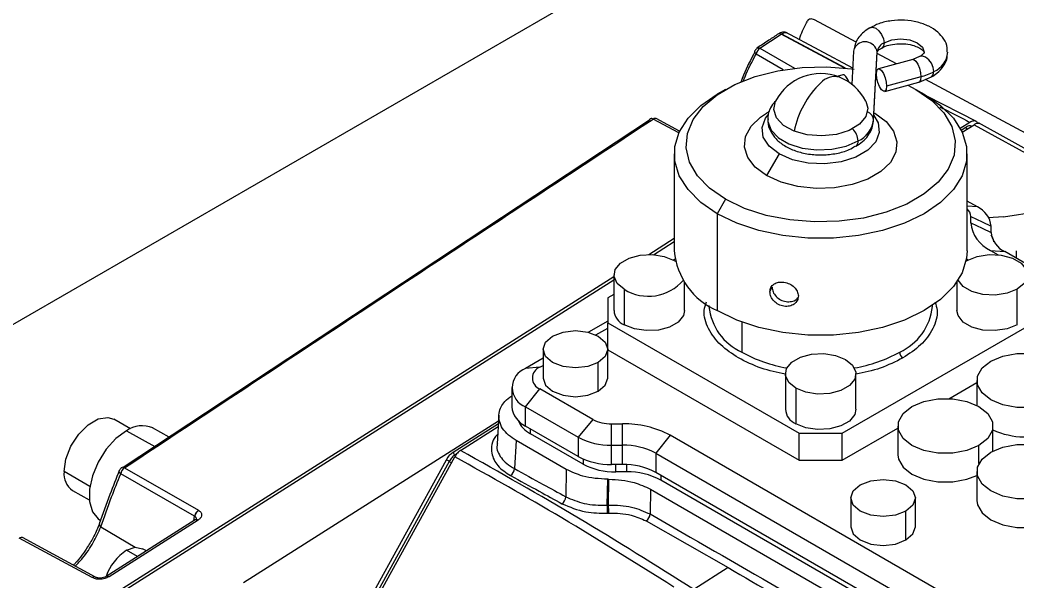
# Model space of a CAD drawing. Header units: millimetres. Extents: x -356 to 237, y 0 to 365.
# Drawn here: x -187.076 to -183.737, y 282.864 to 284.744 of the extents above; entities that cross this region are included whole.
import ezdxf

# ---------------------------------------------------------------- set-up
doc = ezdxf.new("R2010")
doc.units = ezdxf.units.MM

msp = doc.modelspace()

# ---------------------------------------------------------------- linework, layer by layer
at = {"color": 7, "linetype": 'Continuous', "lineweight": 25}
for p, q in [((-182.0838, 286.6196), (-212.503, 269.0589)), ((-184.2763, 284.6692), (-184.4156, 284.7439)), ((-184.5978, 284.6491), (-184.5268, 284.6963)), ((-184.5255, 284.6972), (-184.5268, 284.6963)), ((-184.3165, 284.5835), (-184.5268, 284.6963)), ((-184.5255, 284.6972), (-184.3129, 284.5831)), ((-184.2872, 284.5818), (-184.5127, 284.7029)), ((-184.5978, 284.6491), (-184.4818, 284.5825)), ((-184.2824, 284.6477), (-184.2842, 284.6396)), ((-184.5203, 284.5771), (-184.6107, 284.629)), ((-184.2842, 284.6396), (-184.29, 284.528)), ((-184.2175, 284.4077), (-184.2055, 284.6368)), ((-184.2175, 284.4063), (-184.2055, 284.6354)), ((-184.1412, 284.5968), (-184.2057, 284.6314)), ((-184.2055, 284.6354), (-184.2055, 284.6368)), ((-184.0864, 284.6118), (-184.2012, 284.5803)), ((-184.0632, 284.6212), (-184.0865, 284.6118)), ((-184.3204, 284.5601), (-184.3394, 284.5549)), ((-184.0591, 284.5534), (-184.1738, 284.5218)), ((-184.0653, 284.536), (-184.0236, 284.5531)), ((-183.0001, 283.9848), (-184.0441, 284.5447)), ((-184.7134, 284.5112), (-184.7412, 284.4951)), ((-184.1803, 284.5044), (-184.0655, 284.5359)), ((-184.103, 284.5256), (-184.0758, 284.5112)), ((-184.0758, 284.5112), (-184.048, 284.4951)), ((-183.8731, 284.4033), (-184.0397, 284.4884)), ((-184.9683, 284.4086), (-186.7301, 283.2452)), ((-184.8694, 284.3652), (-184.9556, 284.4119)), ((-184.8668, 284.3709), (-184.9453, 284.4134)), ((-184.5663, 284.437), (-184.5756, 284.4316)), ((-184.2161, 284.4331), (-184.2136, 284.4316)), ((-184.2179, 284.4028), (-184.2175, 284.4077)), ((-183.8948, 284.4009), (-183.9272, 284.3804)), ((-183.9242, 284.3747), (-183.9082, 284.3848)), ((-183.9208, 284.3676), (-183.8809, 284.3929)), ((-183.8809, 284.3929), (-183.372, 284.1136)), ((-183.2759, 284.07), (-183.8661, 284.399)), ((-184.277, 284.3207), (-184.278, 284.3201)), ((-184.8847, 284.295), (-184.8847, 283.9703)), ((-184.5338, 284.295), (-184.5755, 284.2227)), ((-183.9044, 283.9703), (-183.9044, 284.295)), ((-184.7133, 284.1432), (-184.7412, 284.0949)), ((-183.87, 284.1174), (-183.9044, 284.1373)), ((-183.87, 284.1174), (-183.9044, 284.1205)), ((-184.7412, 284.0949), (-184.7412, 283.7703)), ((-183.8921, 284.0642), (-183.8921, 284.0853)), ((-183.7821, 284.0849), (-183.8334, 284.0815)), ((-183.7821, 284.0849), (-183.667, 284.1028)), ((-183.8239, 284.032), (-183.8239, 284.0532)), ((-184.9705, 283.9581), (-184.8847, 284.0125)), ((-184.9539, 283.9576), (-184.8847, 284.0015)), ((-184.8824, 283.9426), (-184.8876, 283.9396)), ((-183.9015, 283.9396), (-183.9068, 283.9426)), ((-183.826, 283.9721), (-183.8001, 283.9571)), ((-183.826, 283.9721), (-183.7778, 283.9678)), ((-183.3384, 283.7142), (-183.7778, 283.9678)), ((-183.74, 283.9703), (-183.74, 283.9459)), ((-184.8851, 283.9382), (-184.8811, 283.9357)), ((-183.9081, 283.9357), (-183.9041, 283.9382)), ((-188.6248, 281.6404), (-185.0867, 283.8844)), ((-185.0867, 283.89), (-185.0867, 283.771)), ((-188.6124, 281.6373), (-185.0867, 283.8734)), ((-185.0521, 283.8418), (-185.0521, 283.7228)), ((-184.8505, 283.771), (-184.8505, 283.8664)), ((-184.5646, 283.8335), (-184.5575, 283.8493)), ((-183.9386, 283.8664), (-183.9386, 283.771)), ((-183.737, 283.7228), (-183.737, 283.8418)), ((-185.0867, 283.8247), (-185.1076, 283.8126)), ((-185.1076, 283.8126), (-185.1076, 283.7295)), ((-184.7686, 283.7874), (-184.7686, 283.7839)), ((-184.0206, 283.7839), (-184.0206, 283.7874)), ((-185.1076, 283.7354), (-185.1723, 283.6981)), ((-185.1471, 283.6891), (-185.1076, 283.7119)), ((-185.1076, 283.7295), (-184.4666, 283.3594)), ((-185.1076, 283.6434), (-185.1076, 283.7295)), ((-184.659, 283.7321), (-184.659, 283.6312)), ((-184.3226, 283.3594), (-183.6815, 283.7295)), ((-185.3241, 283.6408), (-185.3241, 283.5444)), ((-185.1076, 283.5444), (-185.1076, 283.6408)), ((-185.3241, 283.6105), (-185.3829, 283.5765)), ((-185.1076, 283.6394), (-184.4666, 283.2694)), ((-185.3346, 283.5809), (-185.3829, 283.5765)), ((-185.3346, 283.5809), (-185.3241, 283.5869)), ((-185.1393, 283.5002), (-185.1393, 283.5967)), ((-184.5127, 283.5586), (-184.5127, 283.4396)), ((-184.2765, 283.4396), (-184.2765, 283.5586)), ((-185.429, 283.5123), (-185.429, 283.448)), ((-185.3829, 283.448), (-185.3346, 283.508)), ((-185.1581, 283.406), (-185.3346, 283.508)), ((-184.4781, 283.5104), (-184.4781, 283.3914)), ((-183.9658, 283.4753), (-183.8716, 283.5297)), ((-183.8716, 283.5364), (-183.8716, 283.4525)), ((-185.3829, 283.448), (-185.2063, 283.346)), ((-185.3829, 283.3837), (-185.3829, 283.448)), ((-186.7062, 283.3745), (-186.7616, 283.4065)), ((-185.4722, 283.4198), (-185.478, 283.3237)), ((-185.1581, 283.406), (-185.2063, 283.346)), ((-186.5761, 283.3468), (-186.6315, 283.3772)), ((-185.4734, 283.3997), (-186.3271, 282.8583)), ((-185.6252, 283.2958), (-185.4739, 283.3918)), ((-185.6008, 283.302), (-185.4745, 283.3822)), ((-185.2063, 283.2817), (-185.3829, 283.3837)), ((-185.3662, 283.358), (-185.3662, 283.374)), ((-185.0949, 283.3909), (-185.0583, 283.3909)), ((-185.0949, 283.3194), (-185.0949, 283.3909)), ((-185.0583, 283.3194), (-185.0583, 283.3909)), ((-184.3226, 283.2694), (-184.1361, 283.377)), ((-184.1361, 283.3837), (-184.1361, 283.2873)), ((-183.8179, 283.2999), (-183.8179, 283.3837)), ((-186.7191, 283.3678), (-186.6243, 283.315)), ((-185.1896, 283.256), (-185.3662, 283.358)), ((-185.2063, 283.346), (-185.2063, 283.2817)), ((-184.8988, 283.3528), (-184.947, 283.2928)), ((-183.3581, 282.4633), (-184.8988, 283.3528)), ((-184.4666, 283.3594), (-184.3226, 283.3594)), ((-184.4666, 283.2694), (-184.4666, 283.3594)), ((-184.3226, 283.2694), (-184.3226, 283.3594)), ((-185.4147, 283.3355), (-185.4204, 283.2409)), ((-185.2467, 283.2386), (-185.4147, 283.3355)), ((-185.0949, 283.3194), (-185.0583, 283.3194)), ((-185.0949, 283.2551), (-185.0949, 283.3194)), ((-185.0583, 283.2551), (-185.0583, 283.3194)), ((-183.8645, 283.2583), (-183.8645, 283.3188)), ((-186.6391, 281.4302), (-185.6198, 283.2809)), ((-185.6129, 283.2907), (-185.6196, 283.2865)), ((-185.1896, 283.2734), (-185.1896, 283.256)), ((-184.947, 283.2928), (-183.4063, 282.4034)), ((-184.947, 283.2928), (-184.947, 283.2285)), ((-186.7257, 283.2437), (-186.4783, 283.1016)), ((-186.657, 281.4385), (-185.648, 283.2705)), ((-185.6386, 283.2653), (-186.6475, 281.4335)), ((-185.6386, 283.2653), (-185.6309, 283.2607)), ((-185.0583, 283.2551), (-185.0949, 283.2551)), ((-185.081, 283.2301), (-185.081, 283.2551)), ((-185.0444, 283.2548), (-185.0444, 283.2301)), ((-184.4666, 283.2694), (-184.3226, 283.2694)), ((-186.842, 283.1813), (-186.9279, 283.2309)), ((-186.4912, 283.0815), (-186.7386, 283.2236)), ((-185.2467, 283.2386), (-185.2483, 283.1467)), ((-185.0444, 283.2301), (-185.081, 283.2301)), ((-183.4063, 282.3391), (-184.947, 283.2285)), ((-184.9303, 283.2188), (-184.9303, 283.2028)), ((-183.8716, 283.231), (-183.8716, 283.1346)), ((-185.1091, 283.1185), (-185.1076, 283.2053)), ((-185.1076, 283.2053), (-185.1036, 283.2053)), ((-185.1051, 283.1187), (-185.1036, 283.2053)), ((-183.3896, 282.3133), (-184.9303, 283.2028)), ((-186.8994, 283.1678), (-186.844, 283.1359)), ((-184.9645, 283.172), (-184.9659, 283.089)), ((-184.9645, 283.172), (-183.4341, 282.2886)), ((-184.2941, 283.1426), (-184.2941, 283.0462)), ((-184.0775, 283.0462), (-184.0775, 283.1426)), ((-185.1091, 283.1185), (-185.1051, 283.1187)), ((-186.4938, 283.0661), (-186.4912, 283.0815)), ((-186.4783, 283.1016), (-186.4769, 283.1008)), ((-184.1092, 283.002), (-184.1092, 283.0985)), ((-186.809, 283.0698), (-186.8057, 283.0678)), ((-186.8052, 283.0456), (-186.6904, 282.9775)), ((-186.4892, 283.069), (-186.7872, 282.8797)), ((-186.4796, 283.0681), (-186.7776, 282.8789)), ((-186.4861, 283.071), (-186.4892, 283.069)), ((-184.979, 283.0658), (-184.7044, 282.9094)), ((-186.8336, 282.8759), (-187.078, 283.0085)), ((-186.8233, 282.8774), (-187.0677, 283.01)), ((-186.6523, 282.9654), (-186.665, 282.9728)), ((-186.6825, 282.9462), (-186.7191, 282.9674)), ((-184.7044, 282.9094), (-184.8196, 282.8364))]:
    msp.add_line(p, q, dxfattribs=at)
at = {"color": 7, "linetype": 'Continuous', "lineweight": 25, "flags": 128}
for points in [[(-184.2302, 284.7176), (-184.23, 284.7178), (-184.2296, 284.718)], [(-184.2296, 284.718), (-184.221, 284.7195), (-184.2103, 284.7158), (-184.1996, 284.7072), (-184.1906, 284.695), (-184.1846, 284.6811), (-184.1825, 284.6676)], [(-184.1825, 284.6676), (-184.1569, 284.6774), (-184.1268, 284.6809), (-184.0966, 284.6774), (-184.0711, 284.6676), (-184.054, 284.6528), (-184.048, 284.6354), (-184.048, 284.6351)], [(-184.1825, 284.6676), (-184.1846, 284.6565), (-184.1901, 284.6499)], [(-184.0864, 284.6118), (-184.0825, 284.6114), (-184.076, 284.606), (-184.0695, 284.5957), (-184.064, 284.5821), (-184.0603, 284.5672), (-184.0591, 284.5534)], [(-184.0154, 284.5712), (-184.0175, 284.5847), (-184.0236, 284.5986), (-184.0326, 284.6108), (-184.0433, 284.6194), (-184.0539, 284.6231), (-184.0629, 284.6213), (-184.0632, 284.6212)], [(-184.7133, 284.1432), (-184.7665, 284.1801), (-184.807, 284.2221), (-184.8334, 284.2676), (-184.8449, 284.3152), (-184.841, 284.3631), (-184.822, 284.4099), (-184.7884, 284.4538), (-184.7414, 284.4934), (-184.6826, 284.5274), (-184.6139, 284.5545), (-184.5378, 284.5739), (-184.4569, 284.5849), (-184.3738, 284.5871), (-184.2914, 284.5805), (-184.2823, 284.5792)], [(-184.2077, 284.5628), (-184.2064, 284.5736), (-184.2027, 284.5796), (-184.1972, 284.5799), (-184.1907, 284.5745), (-184.1843, 284.5642), (-184.1788, 284.5505), (-184.1751, 284.5357), (-184.1738, 284.5218)], [(-184.2996, 284.535), (-184.3035, 284.544), (-184.31, 284.5543), (-184.3164, 284.5597), (-184.3204, 284.5601)], [(-184.1738, 284.5218), (-184.1751, 284.5111), (-184.1788, 284.5051), (-184.1843, 284.5048), (-184.1907, 284.5102), (-184.1972, 284.5205), (-184.2027, 284.5341), (-184.2064, 284.549), (-184.2077, 284.5628)], [(-184.0591, 284.5534), (-184.0603, 284.5426), (-184.064, 284.5366), (-184.0655, 284.5359)], [(-184.0236, 284.5531), (-184.0175, 284.5601), (-184.0154, 284.5712)], [(-184.0758, 284.5112), (-184.0227, 284.4742), (-183.9822, 284.4323), (-183.9558, 284.3868), (-183.9443, 284.3392), (-183.9481, 284.2912), (-183.9672, 284.2445), (-184.0008, 284.2005), (-184.0478, 284.1609), (-184.1066, 284.127), (-184.1752, 284.0998), (-184.2513, 284.0804), (-184.3323, 284.0694), (-184.4154, 284.0672), (-184.4978, 284.0738), (-184.5767, 284.0891), (-184.6493, 284.1125), (-184.7133, 284.1432)], [(-184.7412, 284.0949), (-184.7961, 284.1327), (-184.8388, 284.1754), (-184.868, 284.2218), (-184.8829, 284.2704), (-184.8829, 284.3197), (-184.868, 284.3683), (-184.8388, 284.4146), (-184.7961, 284.4573), (-184.7412, 284.4951)], [(-184.048, 284.4951), (-183.9931, 284.4573), (-183.9503, 284.4146), (-183.9211, 284.3683), (-183.9063, 284.3197), (-183.9063, 284.2704), (-183.9211, 284.2218), (-183.9503, 284.1754), (-183.9931, 284.1327), (-184.048, 284.0949), (-184.1134, 284.0632), (-184.1874, 284.0386), (-184.2677, 284.0217), (-184.3519, 284.0131), (-184.4373, 284.0131), (-184.5214, 284.0217), (-184.6017, 284.0386), (-184.6757, 284.0632), (-184.7412, 284.0949)], [(-184.4838, 284.3712), (-184.5196, 284.3908), (-184.543, 284.4158), (-184.552, 284.4438), (-184.5455, 284.472), (-184.5455, 284.472)], [(-184.2436, 284.472), (-184.2371, 284.4484), (-184.2436, 284.4202), (-184.2648, 284.3946), (-184.2988, 284.374), (-184.3421, 284.3604), (-184.3905, 284.3552), (-184.4394, 284.359), (-184.4838, 284.3712)], [(-184.5755, 284.2227), (-184.6136, 284.2507), (-184.6389, 284.2832), (-184.65, 284.3182), (-184.6463, 284.3538), (-184.6279, 284.3878), (-184.596, 284.4183), (-184.5756, 284.4316)], [(-184.5338, 284.295), (-184.5673, 284.3209), (-184.5869, 284.3512), (-184.5909, 284.3835), (-184.579, 284.4151), (-184.5708, 284.426)], [(-184.2136, 284.4316), (-184.1756, 284.4036), (-184.1503, 284.3711), (-184.1391, 284.3361), (-184.1429, 284.3005), (-184.1612, 284.2665), (-184.1931, 284.2361), (-184.2368, 284.2109), (-184.2895, 284.1925), (-184.3484, 284.1819), (-184.41, 284.1797), (-184.4707, 284.1861), (-184.527, 284.2007), (-184.5755, 284.2227)], [(-184.5717, 284.4114), (-184.5713, 284.4035), (-184.5606, 284.375), (-184.5364, 284.3495), (-184.5007, 284.3289), (-184.4565, 284.3149), (-184.4072, 284.3087), (-184.3569, 284.3108), (-184.3097, 284.321), (-184.2693, 284.3384)], [(-184.2166, 284.424), (-184.2022, 284.3995), (-184.1982, 284.3673), (-184.2101, 284.3357), (-184.237, 284.3073), (-184.2766, 284.2844), (-184.3258, 284.2689), (-184.3805, 284.262), (-184.4364, 284.2643), (-184.4889, 284.2757), (-184.5338, 284.295)], [(-183.8921, 284.0853), (-183.8539, 284.0673), (-183.8239, 284.0532)], [(-183.8921, 284.0642), (-183.8539, 284.0462), (-183.8239, 284.032)], [(-185.0521, 283.8418), (-185.0757, 283.8612), (-185.0863, 283.884), (-185.0827, 283.9076), (-185.0654, 283.9291), (-185.0364, 283.9458), (-184.9992, 283.9558), (-184.9583, 283.9579), (-184.9187, 283.9518), (-184.8851, 283.9382)], [(-183.9044, 283.9703), (-183.9063, 283.9457), (-183.9211, 283.8971), (-183.9503, 283.8508), (-183.9931, 283.808), (-184.048, 283.7703), (-184.1134, 283.7385), (-184.1874, 283.7139), (-184.2677, 283.697), (-184.3519, 283.6884), (-184.4373, 283.6884), (-184.5214, 283.697), (-184.6017, 283.7139), (-184.6757, 283.7385), (-184.7412, 283.7703)], [(-183.9041, 283.9382), (-183.8705, 283.9518), (-183.8308, 283.9579), (-183.79, 283.9558), (-183.7528, 283.9458), (-183.7238, 283.9291), (-183.7065, 283.9076), (-183.7029, 283.884), (-183.7135, 283.8612), (-183.737, 283.8418)], [(-183.737, 283.8418), (-183.7706, 283.8282), (-183.8102, 283.822), (-183.8511, 283.8241), (-183.8883, 283.8341), (-183.9173, 283.8509), (-183.9346, 283.8723), (-183.9347, 283.8724)], [(-184.8505, 283.771), (-184.8545, 283.7534), (-184.8719, 283.7319), (-184.9009, 283.7152), (-184.938, 283.7052), (-184.9789, 283.7031), (-185.0185, 283.7092), (-185.0521, 283.7228)], [(-183.737, 283.7228), (-183.7706, 283.7092), (-183.8102, 283.7031), (-183.8511, 283.7052), (-183.8883, 283.7152), (-183.9173, 283.7319), (-183.9346, 283.7534), (-183.9386, 283.771)], [(-185.1393, 283.5967), (-185.1744, 283.5831), (-185.2158, 283.5783), (-185.2573, 283.5831), (-185.2924, 283.5967), (-185.3158, 283.6169), (-185.3241, 283.6408), (-185.3158, 283.6648), (-185.2924, 283.685)], [(-185.2924, 283.685), (-185.2573, 283.6986), (-185.2158, 283.7034), (-185.1744, 283.6986), (-185.1393, 283.685), (-185.1158, 283.6648), (-185.1076, 283.6408), (-185.1158, 283.6169), (-185.1393, 283.5967)], [(-184.4781, 283.5104), (-184.5016, 283.5298), (-184.5122, 283.5526), (-184.5087, 283.5762), (-184.4913, 283.5977), (-184.4623, 283.6144), (-184.4251, 283.6244), (-184.3843, 283.6265), (-184.3447, 283.6204), (-184.3111, 283.6068)], [(-184.3111, 283.6068), (-184.2875, 283.5874), (-184.2769, 283.5645), (-184.2805, 283.5409), (-184.2978, 283.5195), (-184.3268, 283.5027), (-184.364, 283.4927), (-184.4049, 283.4907), (-184.4445, 283.4968), (-184.4781, 283.5104)], [(-183.825, 283.6013), (-183.7848, 283.6182), (-183.7374, 283.6271), (-183.6876, 283.6271), (-183.6403, 283.6182), (-183.6, 283.6013), (-183.5708, 283.5781), (-183.5554, 283.5508), (-183.5554, 283.522), (-183.5708, 283.4947), (-183.6, 283.4714)], [(-183.6, 283.4714), (-183.6403, 283.4545), (-183.6876, 283.4457), (-183.7374, 283.4457), (-183.7848, 283.4545), (-183.825, 283.4714), (-183.8543, 283.4947), (-183.8697, 283.522), (-183.8697, 283.5508), (-183.8543, 283.5781), (-183.825, 283.6013)], [(-185.3241, 283.5444), (-185.3158, 283.5205), (-185.2924, 283.5002), (-185.2573, 283.4867), (-185.2158, 283.4819), (-185.1744, 283.4867), (-185.1393, 283.5002)], [(-185.1393, 283.5002), (-185.1158, 283.5205), (-185.1076, 283.5444)], [(-184.0895, 283.4487), (-184.0492, 283.4656), (-184.0019, 283.4744), (-183.9521, 283.4744), (-183.9048, 283.4656), (-183.8645, 283.4487), (-183.8352, 283.4254), (-183.8198, 283.3981), (-183.8198, 283.3693), (-183.8352, 283.342), (-183.8645, 283.3188)], [(-184.2765, 283.4396), (-184.2805, 283.422), (-184.2978, 283.4005), (-184.3268, 283.3838), (-184.364, 283.3738), (-184.4049, 283.3717), (-184.4445, 283.3778), (-184.4781, 283.3914)], [(-183.8645, 283.3188), (-183.9048, 283.3019), (-183.9521, 283.293), (-184.0019, 283.293), (-184.0492, 283.3019), (-184.0895, 283.3188), (-184.1188, 283.342), (-184.1341, 283.3693), (-184.1341, 283.3981), (-184.1188, 283.4254), (-184.0895, 283.4487)], [(-186.9279, 283.2309), (-186.922, 283.2728), (-186.9051, 283.3164), (-186.8792, 283.3565), (-186.8474, 283.3882), (-186.8136, 283.4078), (-186.7818, 283.4127), (-186.7616, 283.4065)], [(-186.7191, 283.3678), (-186.7545, 283.3416), (-186.787, 283.3057), (-186.814, 283.2631), (-186.8333, 283.2172), (-186.8434, 283.1718), (-186.8434, 283.1305), (-186.8333, 283.0968), (-186.814, 283.0732), (-186.809, 283.0698)], [(-183.825, 283.296), (-183.7848, 283.3129), (-183.7374, 283.3218), (-183.6876, 283.3218), (-183.6403, 283.3129), (-183.6, 283.296), (-183.5708, 283.2727), (-183.5554, 283.2454), (-183.5554, 283.2167), (-183.5708, 283.1893), (-183.6, 283.1661)], [(-184.1361, 283.2873), (-184.1341, 283.2729), (-184.1188, 283.2456), (-184.0895, 283.2223), (-184.0492, 283.2054), (-184.0019, 283.1965), (-183.9521, 283.1965), (-183.9048, 283.2054), (-183.8716, 283.2184)], [(-183.6, 283.1661), (-183.6403, 283.1492), (-183.6876, 283.1403), (-183.7374, 283.1403), (-183.7848, 283.1492), (-183.825, 283.1661), (-183.8543, 283.1893), (-183.8697, 283.2167), (-183.8697, 283.2454), (-183.8543, 283.2727), (-183.825, 283.296)], [(-184.1092, 283.0985), (-184.1444, 283.0849), (-184.1858, 283.0801), (-184.2272, 283.0849), (-184.2623, 283.0985), (-184.2858, 283.1187), (-184.2941, 283.1426), (-184.2858, 283.1666), (-184.2623, 283.1868)], [(-184.2623, 283.1868), (-184.2272, 283.2004), (-184.1858, 283.2051), (-184.1444, 283.2004), (-184.1092, 283.1868), (-184.0858, 283.1666), (-184.0775, 283.1426), (-184.0858, 283.1187), (-184.1092, 283.0985)], [(-183.8716, 283.1346), (-183.8697, 283.1202), (-183.8543, 283.0929), (-183.825, 283.0696), (-183.7848, 283.0528), (-183.7374, 283.0439), (-183.6876, 283.0439), (-183.6403, 283.0528), (-183.6, 283.0696)], [(-184.2941, 283.0462), (-184.2858, 283.0223), (-184.2623, 283.002), (-184.2272, 282.9885), (-184.1858, 282.9837), (-184.1444, 282.9885), (-184.1092, 283.002)], [(-184.1092, 283.002), (-184.0858, 283.0223), (-184.0775, 283.0462)], [(-186.7191, 282.9674), (-186.6898, 282.9776), (-186.665, 282.9728)]]:
    msp.add_lwpolyline(points, dxfattribs=at)
at = {"color": 7, "linetype": 'Continuous', "lineweight": 25}
for centre, radius, start, end in [((-184.5325, 284.6878), 0.0103, 56.6981, 109.7039), ((-184.5808, 284.624), 0.0303, 124.0977, 170.5373), ((-184.2457, 284.6299), 0.0408, 9.75, 154.1305), ((-184.1655, 284.6309), 0.0404, 114.7972, 171.5749), ((-184.0455, 284.6414), 0.0764, 293.1586, 355.8153), ((-184.3946, 284.3943), 0.1698, 68.3356, 152.7408), ((-184.3474, 284.4906), 0.0634, 75.8513, 138.1388), ((-184.3946, 284.3943), 0.1698, 27.261, 68.3372), ((-184.1071, 284.7335), 0.1864, 284.9248, 299.4442), ((-184.1797, 284.3088), 0.3105, 133.7961, 168.4008), ((-184.9492, 284.4041), 0.0101, 67.2909, 129.4158), ((-184.2504, 284.4057), 0.033, 3.4618, 67.9066), ((-184.3306, 284.3354), 0.0614, 2.8311, 45.6867), ((-184.3075, 284.421), 0.091, 294.8089, 351.572), ((-183.8958, 284.386), 0.0125, 185.4133, 222.2508), ((-184.2887, 284.3363), 0.0195, 306.8394, 6.3385), ((-183.9296, 284.0836), 0.0376, 2.653, 47.8987), ((-183.9027, 284.0453), 0.0792, 5.6931, 65.628), ((-183.7791, 284.0755), 0.1135, 185.6935, 245.627), ((-183.7451, 284.0399), 0.0792, 185.7004, 245.6193), ((-183.8723, 283.9922), 0.0585, 8.6666, 33.1803), ((-184.6457, 283.9903), 0.2399, 184.7798, 246.54), ((-184.971, 283.971), 0.1526, 237.8702, 319.7806), ((-184.5814, 283.8025), 0.1881, 185.6953, 245.6242), ((-184.2077, 283.8025), 0.1881, 294.3762, 354.3049), ((-185.0306, 283.7747), 0.0562, 183.7952, 247.5246), ((-184.4246, 284.0568), 0.4859, 241.1568, 260.1516), ((-184.3645, 284.0568), 0.4859, 279.8483, 298.843), ((-184.1059, 283.6323), 0.0242, 182.5918, 237.4117), ((-185.3585, 283.5123), 0.0688, 110.7829, 249.2171), ((-185.3208, 283.5444), 0.039, 110.7835, 249.2165), ((-185.3502, 283.4558), 0.0792, 185.6933, 245.6271), ((-184.4566, 283.4434), 0.0562, 183.7983, 247.5268), ((-185.0975, 283.5197), 0.1288, 241.9569, 271.1451), ((-186.6671, 283.2965), 0.0882, 66.1555, 126.0947), ((-185.3254, 283.4379), 0.0897, 203.2458, 243.0148), ((-185.0518, 283.0654), 0.3256, 61.9595, 91.145), ((-185.0995, 283.5466), 0.2272, 241.9596, 271.1465), ((-183.7124, 283.5945), 0.247, 244.7228, 294.4354), ((-185.0538, 283.0922), 0.2272, 61.9585, 91.1433), ((-185.6126, 283.2971), 0.0127, 185.6301, 236.5662), ((-185.0994, 283.4824), 0.2273, 241.9629, 271.1387), ((-186.7087, 283.2186), 0.0303, 124.1069, 170.5402), ((-185.7506, 283.0708), 0.2244, 60.0711, 62.8158), ((-185.4503, 283.2421), 0.0299, 304.7799, 357.679), ((-185.0854, 283.4516), 0.2216, 241.9594, 271.143), ((-185.0538, 283.0279), 0.2272, 61.9596, 91.1468), ((-186.8629, 283.2223), 0.0656, 172.4775, 236.2083), ((-185.0398, 282.9972), 0.2329, 61.9584, 91.1467), ((-185.2784, 283.1482), 0.0301, 304.6826, 357.2452), ((-185.725, 283.0841), 0.6168, 0.7313, 3.2022), ((-185.719, 283.0843), 0.6149, 0.7249, 3.2035), ((-186.4613, 283.0765), 0.0303, 124.1096, 170.5254), ((-186.4617, 283.0758), 0.0293, 121.2976, 169.6032), ((-184.9962, 283.0908), 0.0303, 304.589, 356.7306), ((-186.7988, 283.0549), 0.0113, 176.5164, 235.877), ((-186.4851, 283.061), 0.00901, 52.7021, 117.4773), ((-187.0715, 283.0016), 0.00921, 65.7857, 118.8579), ((-186.6275, 282.8257), 0.1687, 122.8864, 161.3752), ((-186.8273, 282.8685), 0.00975, 65.9659, 130.6842), ((-186.7831, 282.8717), 0.00901, 52.7479, 117.8095)]:
    msp.add_arc(centre, radius, start, end, dxfattribs=at)
for points, knots in [([(-184.4156, 284.7439), (-184.4179, 284.745), (-184.4223, 284.747), (-184.4292, 284.7474), (-184.4355, 284.7452), (-184.438, 284.7419), (-184.4392, 284.7402)], [0, 0, 0, 0, 0.288782, 0.540483, 0.76589, 1, 1, 1, 1]), ([(-183.971, 284.6358), (-183.9707, 284.6409), (-183.9696, 284.6563), (-183.9814, 284.6806), (-184.0027, 284.7052), (-184.0335, 284.7246), (-184.0713, 284.7379), (-184.114, 284.744), (-184.1577, 284.7421), (-184.1974, 284.7342), (-184.2197, 284.7223), (-184.2293, 284.7171)], [0, 0, 0, 0, 0.047669, 0.14486, 0.243744, 0.355672, 0.484122, 0.621695, 0.761129, 0.897611, 1, 1, 1, 1]), ([(-184.4653, 284.6774), (-184.4645, 284.6806), (-184.459, 284.7026), (-184.4483, 284.7229), (-184.4392, 284.7402)], [0, 0, 0, 0, 0.145361, 1, 1, 1, 1]), ([(-184.2302, 284.7176), (-184.2372, 284.7131), (-184.2507, 284.7044), (-184.2668, 284.6873), (-184.2784, 284.6683), (-184.2811, 284.6544), (-184.2824, 284.6477)], [0, 0, 0, 0, 0.27348, 0.533533, 0.775197, 1, 1, 1, 1]), ([(-184.5359, 284.6974), (-184.5466, 284.6903), (-184.5703, 284.6745), (-184.5939, 284.6588), (-184.6069, 284.6502)], [0, 0, 0, 0, 0.452447, 1, 1, 1, 1]), ([(-184.5081, 284.7004), (-184.5103, 284.7013), (-184.5148, 284.7032), (-184.5224, 284.703), (-184.5293, 284.7013), (-184.5333, 284.6989), (-184.535, 284.6979)], [0, 0, 0, 0, 0.247663, 0.510666, 0.7880584, 1, 1, 1, 1]), ([(-184.5255, 284.6972), (-184.5223, 284.6989), (-184.5179, 284.7013), (-184.5113, 284.7018), (-184.5088, 284.7006), (-184.5076, 284.7001)], [0, 0, 0, 0, 0.560828, 0.792445, 1, 1, 1, 1]), ([(-184.6107, 284.629), (-184.612, 284.6307), (-184.6145, 284.6338), (-184.6158, 284.6389), (-184.6146, 284.6412), (-184.6143, 284.6419)], [0, 0, 0, 0, 0.456932, 0.855763, 1, 1, 1, 1]), ([(-184.6057, 284.6507), (-184.6066, 284.6501), (-184.6085, 284.6488), (-184.611, 284.6463), (-184.6133, 284.6436), (-184.6145, 284.6416), (-184.615, 284.6407)], [0, 0, 0, 0, 0.230155, 0.500813, 0.770724, 1, 1, 1, 1]), ([(-184.6069, 284.6499), (-184.6062, 284.6502), (-184.6045, 284.6511), (-184.6012, 284.6506), (-184.599, 284.6496), (-184.5978, 284.6491)], [0, 0, 0, 0, 0.2326015, 0.5946219, 1, 1, 1, 1]), ([(-184.2057, 284.6326), (-184.2052, 284.6347), (-184.2034, 284.6427), (-184.1959, 284.6467), (-184.1904, 284.6497)], [0, 0, 0, 0, 0.265822, 1, 1, 1, 1]), ([(-184.1897, 284.6494), (-184.1875, 284.6508), (-184.1788, 284.6564), (-184.1592, 284.6615), (-184.132, 284.6651), (-184.1029, 284.6634), (-184.0783, 284.6573), (-184.0598, 284.6487), (-184.0522, 284.6413), (-184.0477, 284.6367), (-184.0481, 284.6353), (-184.0481, 284.6352)], [0, 0, 0, 0, 0.04949, 0.204257, 0.391259, 0.589991, 0.770727, 0.893471, 0.972839, 0.997768, 1, 1, 1, 1]), ([(-184.6147, 284.6374), (-184.6284, 284.6118), (-184.6462, 284.5786), (-184.6589, 284.5432), (-184.6619, 284.535)], [0, 0, 0, 0, 0.768959, 1, 1, 1, 1]), ([(-184.6532, 284.54), (-184.6515, 284.5446), (-184.6399, 284.5754), (-184.6241, 284.6044), (-184.6107, 284.629)], [0, 0, 0, 0, 0.149746, 1, 1, 1, 1]), ([(-184.0481, 284.6352), (-184.0482, 284.635), (-184.0489, 284.6322), (-184.0542, 284.6271), (-184.0597, 284.6235), (-184.0629, 284.6213)], [0, 0, 0, 0, 0.0323793, 0.4180964, 1, 1, 1, 1]), ([(-184.0236, 284.5531), (-184.0174, 284.557), (-184.0018, 284.5669), (-183.9829, 284.5883), (-183.9707, 284.6108), (-183.971, 284.6242), (-183.9711, 284.6273)], [0, 0, 0, 0, 0.229832, 0.580963, 0.901014, 1, 1, 1, 1]), ([(-184.5477, 284.4707), (-184.5531, 284.4638), (-184.5649, 284.4487), (-184.5726, 284.4269), (-184.5709, 284.414), (-184.5706, 284.4116)], [0, 0, 0, 0, 0.406898, 0.88566, 1, 1, 1, 1]), ([(-183.9957, 284.4526), (-183.9913, 284.4504), (-183.9576, 284.4333), (-183.9241, 284.416), (-183.8948, 284.4009)], [0, 0, 0, 0, 0.129307, 1, 1, 1, 1]), ([(-186.7257, 283.2437), (-186.3955, 283.462), (-185.8058, 283.8518), (-185.2154, 284.2407), (-184.9556, 284.4119)], [0, 0, 0, 0, 0.559854, 1, 1, 1, 1]), ([(-184.9556, 284.4119), (-184.9571, 284.4126), (-184.9599, 284.4139), (-184.9641, 284.4136), (-184.9671, 284.4115), (-184.9679, 284.4096), (-184.9683, 284.4086)], [0, 0, 0, 0, 0.321586, 0.596805, 0.794833, 1, 1, 1, 1]), ([(-184.5707, 284.4112), (-184.571, 284.4085), (-184.5727, 284.3951), (-184.5637, 284.3711), (-184.5446, 284.3435), (-184.5153, 284.3208), (-184.4781, 284.3037), (-184.4347, 284.2934), (-184.3883, 284.2905), (-184.3424, 284.2958), (-184.3047, 284.3054), (-184.2852, 284.3173), (-184.2786, 284.3213)], [0, 0, 0, 0, 0.022507, 0.113248, 0.20413, 0.304594, 0.420025, 0.546755, 0.677785, 0.808385, 0.934637, 1, 1, 1, 1]), ([(-184.277, 284.3207), (-184.2692, 284.3257), (-184.2541, 284.3355), (-184.2361, 284.3547), (-184.2232, 284.376), (-184.2203, 284.3916), (-184.2189, 284.3991)], [0, 0, 0, 0, 0.27335, 0.533081, 0.774716, 1, 1, 1, 1]), ([(-183.9082, 284.3848), (-183.9035, 284.3877), (-183.8968, 284.3918), (-183.8897, 284.3893), (-183.8876, 284.3886)], [0, 0, 0, 0, 0.702355, 1, 1, 1, 1]), ([(-183.8681, 284.3973), (-183.8688, 284.3986), (-183.8703, 284.4013), (-183.8742, 284.4042), (-183.8788, 284.4057), (-183.884, 284.4055), (-183.8895, 284.404), (-183.893, 284.402), (-183.8948, 284.4009)], [0, 0, 0, 0, 0.148865, 0.298628, 0.448605, 0.612219, 0.794602, 1, 1, 1, 1]), ([(-183.8602, 284.3958), (-183.8603, 284.3958), (-183.8616, 284.3969), (-183.8652, 284.3976), (-183.8724, 284.3974), (-183.8775, 284.3947), (-183.8809, 284.3929)], [0, 0, 0, 0, 0.00881, 0.230982, 0.472187, 1, 1, 1, 1]), ([(-184.5646, 283.8335), (-184.5639, 283.8386), (-184.5626, 283.8488), (-184.5511, 283.8605), (-184.5353, 283.8662), (-184.5171, 283.8661), (-184.4989, 283.8605), (-184.4833, 283.8501), (-184.4718, 283.836), (-184.4701, 283.8247), (-184.4693, 283.8193)], [0, 0, 0, 0, 0.110558, 0.22011, 0.339868, 0.472906, 0.613457, 0.752078, 0.881281, 1, 1, 1, 1]), ([(-184.5575, 283.8493), (-184.5567, 283.8438), (-184.5551, 283.8322), (-184.5443, 283.8171), (-184.5292, 283.8056), (-184.5109, 283.7994), (-184.4926, 283.8), (-184.4777, 283.8054), (-184.4723, 283.8125), (-184.4704, 283.815)], [0, 0, 0, 0, 0.140519, 0.294795, 0.456925, 0.619208, 0.775071, 0.920823, 1, 1, 1, 1]), ([(-184.4693, 283.8193), (-184.47, 283.814), (-184.4716, 283.8035), (-184.4833, 283.791), (-184.4994, 283.7842), (-184.5179, 283.7838), (-184.5362, 283.7899), (-184.5513, 283.8014), (-184.5622, 283.8164), (-184.5638, 283.828), (-184.5646, 283.8335)], [0, 0, 0, 0, 0.110946, 0.225061, 0.347414, 0.478475, 0.615164, 0.75181, 0.88169, 1, 1, 1, 1]), ([(-184.6702, 283.6119), (-184.6909, 283.6255), (-184.7307, 283.6514), (-184.772, 283.7063), (-184.7896, 283.7605), (-184.7804, 283.7902), (-184.7775, 283.7998)], [0, 0, 0, 0, 0.315285, 0.60565, 0.873468, 1, 1, 1, 1]), ([(-184.0115, 283.7992), (-184.0087, 283.7899), (-183.9995, 283.7604), (-184.0172, 283.7063), (-184.0584, 283.6515), (-184.0982, 283.6255), (-184.119, 283.6119)], [0, 0, 0, 0, 0.124363, 0.392781, 0.683875, 1, 1, 1, 1]), ([(-184.5127, 283.5575), (-184.5403, 283.5631), (-184.5952, 283.5741), (-184.6453, 283.5994), (-184.6702, 283.6119)], [0, 0, 0, 0, 0.5019985, 1, 1, 1, 1]), ([(-184.119, 283.6119), (-184.1439, 283.5994), (-184.1939, 283.5741), (-184.2489, 283.5631), (-184.2765, 283.5575)], [0, 0, 0, 0, 0.4979034, 1, 1, 1, 1]), ([(-185.4147, 283.3355), (-185.4317, 283.3471), (-185.4636, 283.3689), (-185.4779, 283.4249), (-185.4572, 283.4648), (-185.4372, 283.4788), (-185.429, 283.4846)], [0, 0, 0, 0, 0.324457, 0.607326, 0.83948, 1, 1, 1, 1]), ([(-185.4761, 283.3554), (-185.4787, 283.3531), (-185.4956, 283.338), (-185.5016, 283.2944), (-185.4774, 283.246), (-185.4488, 283.2276), (-185.4332, 283.2175)], [0, 0, 0, 0, 0.0636796, 0.4021561, 0.6744498, 1, 1, 1, 1]), ([(-185.4768, 283.3236), (-185.4773, 283.3223), (-185.4828, 283.3068), (-185.4681, 283.2805), (-185.4457, 283.2561), (-185.4292, 283.2462), (-185.4204, 283.2409)], [0, 0, 0, 0, 0.039408, 0.461767, 0.712468, 1, 1, 1, 1]), ([(-185.648, 283.2705), (-185.6444, 283.2762), (-185.6383, 283.286), (-185.6291, 283.2929), (-185.6252, 283.2958)], [0, 0, 0, 0, 0.582426, 1, 1, 1, 1]), ([(-185.6196, 283.2865), (-185.6232, 283.2837), (-185.6309, 283.2778), (-185.6359, 283.2696), (-185.6386, 283.2653)], [0, 0, 0, 0, 0.477582, 1, 1, 1, 1]), ([(-185.6008, 283.302), (-185.6045, 283.2993), (-185.6121, 283.2934), (-185.6172, 283.2852), (-185.6198, 283.2809)], [0, 0, 0, 0, 0.475448, 1, 1, 1, 1]), ([(-184.8868, 282.8443), (-185.0111, 282.9227), (-185.2518, 283.0743), (-185.4999, 283.2136), (-185.6198, 283.2809)], [0, 0, 0, 0, 0.516562, 1, 1, 1, 1]), ([(-184.8196, 282.8364), (-184.9477, 282.917), (-185.2043, 283.0786), (-185.4685, 283.2275), (-185.6008, 283.302)], [0, 0, 0, 0, 0.499252, 1, 1, 1, 1]), ([(-186.734, 283.2452), (-186.7349, 283.2445), (-186.7369, 283.2431), (-186.7395, 283.2404), (-186.7418, 283.2374), (-186.7429, 283.2352), (-186.7433, 283.2342)], [0, 0, 0, 0, 0.231141, 0.500027, 0.769097, 1, 1, 1, 1]), ([(-186.7358, 283.2439), (-186.735, 283.2444), (-186.7331, 283.2457), (-186.7293, 283.2453), (-186.7269, 283.2442), (-186.7257, 283.2437)], [0, 0, 0, 0, 0.2746499, 0.6162153, 1, 1, 1, 1]), ([(-185.4204, 283.2409), (-185.3883, 283.2234), (-185.3308, 283.1922), (-185.2736, 283.1606), (-185.2483, 283.1467)], [0, 0, 0, 0, 0.55952, 1, 1, 1, 1]), ([(-186.7433, 283.2343), (-186.7539, 283.2077), (-186.7774, 283.1486), (-186.7985, 283.0886), (-186.8101, 283.0556)], [0, 0, 0, 0, 0.450763, 1, 1, 1, 1]), ([(-186.8052, 283.0456), (-186.7933, 283.0792), (-186.7723, 283.139), (-186.7489, 283.1978), (-186.7386, 283.2236)], [0, 0, 0, 0, 0.562799, 1, 1, 1, 1]), ([(-186.7386, 283.2236), (-186.74, 283.2251), (-186.7426, 283.228), (-186.7441, 283.2331), (-186.7427, 283.2355), (-186.7423, 283.2363)], [0, 0, 0, 0, 0.439917, 0.812515, 1, 1, 1, 1]), ([(-185.4332, 283.2175), (-185.4011, 283.2001), (-185.3437, 283.1689), (-185.2865, 283.1373), (-185.2613, 283.1234)], [0, 0, 0, 0, 0.559525, 1, 1, 1, 1]), ([(-185.1076, 283.2053), (-185.1361, 283.2069), (-185.1847, 283.2095), (-185.2286, 283.2301), (-185.2467, 283.2386)], [0, 0, 0, 0, 0.586535, 1, 1, 1, 1]), ([(-185.1036, 283.2053), (-185.0751, 283.2037), (-185.0265, 283.2011), (-184.9826, 283.1805), (-184.9645, 283.172)], [0, 0, 0, 0, 0.58653, 1, 1, 1, 1]), ([(-185.2483, 283.1467), (-185.228, 283.1381), (-185.1961, 283.1246), (-185.1484, 283.1183), (-185.1225, 283.1184), (-185.1091, 283.1185)], [0, 0, 0, 0, 0.458504, 0.721366, 1, 1, 1, 1]), ([(-185.2613, 283.1234), (-185.235, 283.1126), (-185.1859, 283.0923), (-185.1329, 283.092), (-185.1082, 283.0919)], [0, 0, 0, 0, 0.5344412, 1, 1, 1, 1]), ([(-185.1051, 283.1187), (-185.0917, 283.1186), (-185.0657, 283.1185), (-185.018, 283.1117), (-184.9861, 283.0978), (-184.9659, 283.089)], [0, 0, 0, 0, 0.2793792, 0.5424453, 1, 1, 1, 1]), ([(-186.4912, 283.0815), (-186.4911, 283.0814), (-186.4908, 283.0813), (-186.4906, 283.0811), (-186.4905, 283.0811)], [0, 0, 0, 0, 0.563494, 1, 1, 1, 1]), ([(-186.4905, 283.0811), (-186.4898, 283.0805), (-186.4884, 283.0795), (-186.4868, 283.0772), (-186.4859, 283.0747), (-186.486, 283.073), (-186.486, 283.0721)], [0, 0, 0, 0, 0.254963, 0.504203, 0.757431, 1, 1, 1, 1]), ([(-186.4769, 283.1008), (-186.4739, 283.0984), (-186.4681, 283.0938), (-186.4667, 283.0827), (-186.4718, 283.0739), (-186.4769, 283.0701), (-186.4796, 283.0681)], [0, 0, 0, 0, 0.277027, 0.531311, 0.752412, 1, 1, 1, 1]), ([(-185.1082, 283.0919), (-185.1075, 283.092), (-185.1061, 283.092), (-185.1048, 283.0921), (-185.1042, 283.0921)], [0, 0, 0, 0, 0.560129, 1, 1, 1, 1]), ([(-185.1042, 283.0921), (-185.0786, 283.0916), (-185.035, 283.0909), (-184.9954, 283.0732), (-184.979, 283.0658)], [0, 0, 0, 0, 0.586228, 1, 1, 1, 1]), ([(-184.9659, 283.089), (-184.6783, 282.9238), (-184.1609, 282.6267), (-183.6576, 282.3064), (-183.4341, 282.1642)], [0, 0, 0, 0, 0.555969, 1, 1, 1, 1]), ([(-186.8098, 283.0566), (-186.8155, 283.0426), (-186.8266, 283.0155), (-186.8531, 282.9713), (-186.8765, 282.9385), (-186.8945, 282.92), (-186.897, 282.9174)], [0, 0, 0, 0, 0.273632, 0.530282, 0.935168, 1, 1, 1, 1]), ([(-186.8909, 282.9141), (-186.8824, 282.9231), (-186.8593, 282.9472), (-186.8297, 282.9913), (-186.8131, 283.028), (-186.8052, 283.0456)], [0, 0, 0, 0, 0.234614, 0.634119, 1, 1, 1, 1]), ([(-184.7044, 282.9094), (-184.4941, 282.7861), (-184.0705, 282.538), (-183.6565, 282.2743), (-183.4481, 282.1415)], [0, 0, 0, 0, 0.496631, 1, 1, 1, 1]), ([(-186.7776, 282.8789), (-186.7823, 282.8766), (-186.7923, 282.8716), (-186.8081, 282.8699), (-186.8225, 282.8712), (-186.8301, 282.8744), (-186.8336, 282.8759)], [0, 0, 0, 0, 0.265836, 0.573691, 0.805802, 1, 1, 1, 1]), ([(-186.7873, 282.8797), (-186.7901, 282.8783), (-186.7959, 282.8753), (-186.8041, 282.8741), (-186.8107, 282.8741), (-186.8154, 282.8747), (-186.8196, 282.8757), (-186.8221, 282.8769), (-186.8233, 282.8774)], [0, 0, 0, 0, 0.250892, 0.520583, 0.653369, 0.779564, 0.89602, 1, 1, 1, 1])]:
    msp.add_open_spline(points, degree=3, knots=knots, dxfattribs=at)

doc.saveas('drawing.dxf')
